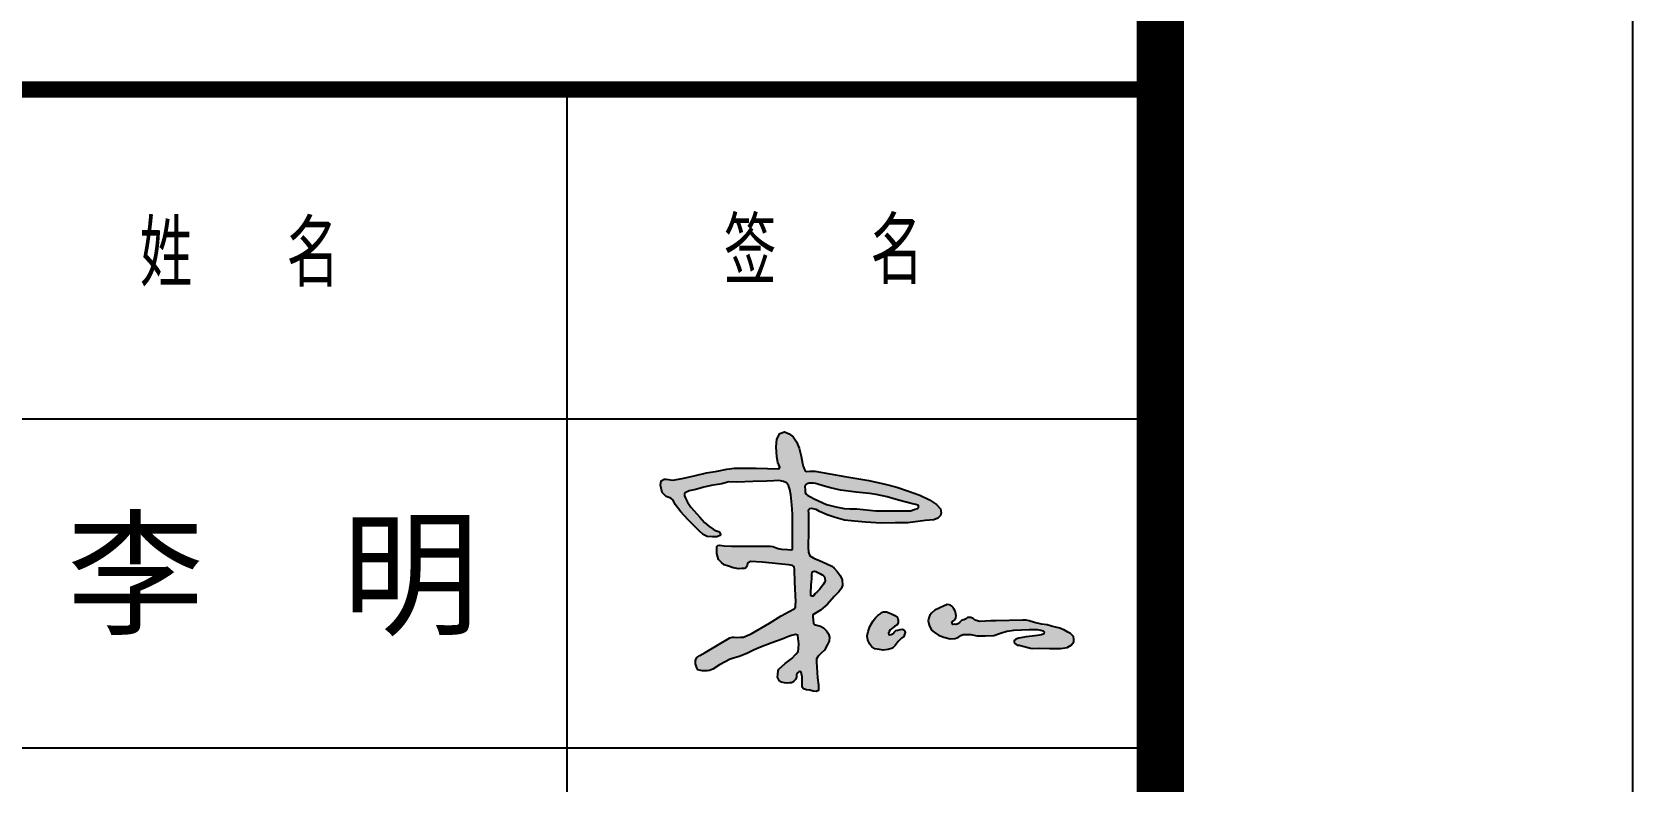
# Model space of a CAD drawing. Extents: x -21908402 to 2288787, y 79687 to 5079726.
# Drawn here: x 2285400 to 2288787, y 570644 to 572230 of the extents above; entities that cross this region are included whole.
import ezdxf

# ---------------------------------------------------------------- set-up
doc = ezdxf.new("R2010")
doc.units = 0
doc.header["$LTSCALE"] = 1000
doc.layers.get('0').update_dxf_attribs({"linetype": 'CONTINUOUS'})
for name, color, linetype in [('PUB_TEXT', 7, 'CONTINUOUS'), ('PUB_TITLE', 4, 'CONTINUOUS'), ('签名', 255, 'CONTINUOUS')]:
    doc.layers.add(name, color=color, linetype=linetype)
doc.styles.add('-黑体', font='simhei.ttf', dxfattribs={"width": 0.8})
doc.styles.add('TQ', font='txt.shx', dxfattribs={"width": 0.8, "bigfont": 'hztxt.shx'})

# ---------------------------------------------------------------- blocks, each defined once
blk = doc.blocks.new('TKL')
h = blk.add_hatch(color=7)
h.paths.add_polyline_path([(2305507.9, 476663.5), (2305505.7, 476675.4), (2305507.5, 476682.3), (2305513.3, 476687.3), (2305526.2, 476690.3), (2305553.2, 476683), (2305574.4, 476671.5), (2305620.1, 476650.7), (2305669, 476635.2), (2305725.1, 476618.6), (2305786.4, 476613.4), (2305853, 476606.1), (2305947.5, 476600.9), (2306032.8, 476601.9), (2306110.7, 476603), (2306214.7, 476616.1), (2306268.2, 476621), (2306292, 476630.9), (2306308.4, 476646.5), (2306312.6, 476663.7), (2306307.6, 476686.7), (2306283.8, 476714.6), (2306241.1, 476743.3), (2306183.9, 476771.3), (2306113.7, 476795.9), (2306043.6, 476819.2), (2305973.5, 476836.7), (2305872.7, 476858.9), (2305728.6, 476884.9), (2305545.5, 476916.3), (2305517.1, 476917.5), (2305498, 476914.6), (2305487.1, 476918), (2305481.4, 476930.3), (2305475.6, 476947.5), (2305471.5, 476963.9), (2305462.5, 477006.7), (2305450.9, 477055.9), (2305435.3, 477094.5), (2305414.8, 477125.7), (2305390.9, 477143.8), (2305361.3, 477155.3), (2305334.2, 477146.3), (2305314.5, 477111), (2305312, 477064.1), (2305314.6, 477002.9), (2305321.1, 476969.1), (2305333.5, 476940.5), (2305326.7, 476931.2), (2305258.3, 476933.1), (2305189.9, 476934), (2305058.4, 476935.7), (2305012.1, 476929.3), (2304952.1, 476917.3), (2304888.3, 476906.2), (2304812.5, 476887.7), (2304740.4, 476872.9), (2304683, 476862.8), (2304643.3, 476868.3), (2304631.3, 476868.3), (2304613.7, 476858.2), (2304608.2, 476830.5), (2304619.4, 476786.7), (2304643.4, 476763.6), (2304671.1, 476751.6), (2304685, 476740.5), (2304698.9, 476714.7), (2304733.1, 476669.4), (2304774.7, 476622.3), (2304844.4, 476553.1), (2304868.5, 476531.2), (2304891.9, 476520.2), (2304925.6, 476517.3), (2304951.9, 476517.3), (2304974.5, 476526.8), (2304974.1, 476529.9), (2304973.7, 476532), (2304972.1, 476537.6), (2304968.4, 476544), (2304960.2, 476549.5), (2304942.8, 476555.9), (2304927.7, 476565), (2304901.9, 476582.2), (2304875.1, 476605.2), (2304847.4, 476636.6), (2304814.1, 476675.4), (2304793.7, 476698.5), (2304773.6, 476727.3), (2304760.8, 476753), (2304755.1, 476766.9), (2304755.1, 476778.2), (2304759.6, 476785), (2304783.5, 476797.4), (2304823, 476804.7), (2304872.9, 476819.2), (2304916.5, 476828.6), (2304982, 476840), (2305024.6, 476851.4), (2305070.6, 476849.3), (2305120.5, 476852.4), (2305169.3, 476853.4), (2305254.5, 476856.5), (2305296.1, 476858.6), (2305327.3, 476860.7), (2305355.4, 476854.4), (2305374.1, 476845.1), (2305385.5, 476828.5), (2305393.8, 476804.6), (2305400, 476773.5), (2305405.2, 476711.2), (2305409.4, 476655.1), (2305409.9, 476476.6), (2305409.3, 476443.6), (2305401.8, 476437.9), (2305380.4, 476440.7), (2305344, 476443.1), (2305323.2, 476445.9), (2305300.6, 476454), (2305291.4, 476459.8), (2305275.1, 476461.9), (2305187.7, 476461.9), (2305110.8, 476460.8), (2305040.3, 476460.2), (2304995.2, 476463.7), (2304967.4, 476466.6), (2304956.5, 476465.4), (2304950.7, 476459.6), (2304950.1, 476439.4), (2304950.7, 476416.3), (2304956.5, 476394.4), (2304961.7, 476379.9), (2304978.4, 476362.6), (2304996.4, 476348.1), (2305021.2, 476338.9), (2305050.1, 476328.5), (2305084.8, 476323.4), (2305101.8, 476324.7), (2305116.3, 476326), (2305124.3, 476327.9), (2305130.5, 476334.6), (2305134.6, 476346.2), (2305137.4, 476354.2), (2305141.3, 476360.1), (2305156, 476367.7), (2305225.3, 476364), (2305385.7, 476347.5), (2305400.2, 476346.4), (2305411, 476343.5), (2305420.5, 476335.2), (2305423, 476318.5), (2305424.1, 476242.8), (2305429.7, 476122.8), (2305429.3, 476104.9), (2305427.7, 476089.4), (2305419.4, 476080.6), (2305389.8, 476064.2), (2305341.3, 476037.9), (2305269.7, 475993.6), (2305159.2, 475928.4), (2305134.4, 475917.2), (2305113.5, 475908.2), (2305094.2, 475907.5), (2305073, 475906.9), (2305055.6, 475908.5), (2305044, 475907.2), (2305030.4, 475903.1), (2304879.1, 475814.6), (2304847.3, 475797.1), (2304830.3, 475784.3), (2304822.1, 475766.3), (2304822.1, 475746.2), (2304830.3, 475722.1), (2304836.5, 475710.3), (2304862.2, 475704.1), (2304893, 475703.1), (2304905.9, 475705.1), (2304927.1, 475714.1), (2304966.6, 475740.1), (2305031.4, 475773.5), (2305085.6, 475791.6), (2305132.5, 475808), (2305172.8, 475828.5), (2305215.5, 475847.4), (2305285.5, 475873.6), (2305348, 475895), (2305386.6, 475913), (2305404.7, 475917.2), (2305428.6, 475923.7), (2305442.5, 475919.6), (2305445, 475899.1), (2305449.1, 475867.9), (2305446.6, 475840), (2305444.2, 475821.9), (2305431, 475804.6), (2305405.5, 475779.2), (2305366.1, 475747.2), (2305328, 475713.5), (2305323, 475704.3), (2305321.1, 475682), (2305318.4, 475664.1), (2305328.9, 475644), (2305344, 475634), (2305362.3, 475630.3), (2305377.9, 475628), (2305391.6, 475629.9), (2305403.5, 475631.2), (2305415.8, 475635.8), (2305423.1, 475644.5), (2305429.1, 475650.9), (2305433.7, 475664.1), (2305433.7, 475671.9), (2305435, 475680.6), (2305437.8, 475688.4), (2305445.6, 475695.2), (2305449.2, 475697.5), (2305455.6, 475699.3), (2305462.9, 475695.7), (2305465.2, 475686.1), (2305468, 475667.8), (2305468.3, 475646.6), (2305468.9, 475617.4), (2305468.9, 475604.4), (2305476.1, 475594), (2305494.3, 475588.8), (2305514.4, 475586.2), (2305536.5, 475579.7), (2305554.1, 475577.8), (2305567.4, 475584), (2305567.4, 475615.5), (2305560.9, 475660.1), (2305556.3, 475757.5), (2305555.6, 475775.7), (2305565.9, 475792.5), (2305581.9, 475809.3), (2305603.9, 475828.3), (2305622.9, 475863.5), (2305632.4, 475884), (2305633.9, 475908.8), (2305628, 475928.5), (2305615.6, 475947.5), (2305597.7, 475963.9), (2305580.9, 475974.9), (2305563.6, 475978.4), (2305543.3, 475984.7), (2305537.5, 475992.8), (2305535.2, 476013), (2305533.5, 476030.9), (2305532.7, 476043), (2305580.6, 476072.2), (2305622.7, 476109.5), (2305662.8, 476156.1), (2305692, 476183.8), (2305706.7, 476205), (2305713.2, 476224.7), (2305711.8, 476256.4), (2305698.7, 476282), (2305680.4, 476306.1), (2305662.8, 476326.5), (2305649.7, 476340.4), (2305592.5, 476366), (2305539.9, 476388.2), (2305514.4, 476403), (2305507.4, 476425.1), (2305505.1, 476451.9), (2305507.9, 476553.9)])
h.paths.add_polyline_path([(2305542, 476748.5), (2305519.1, 476761.3), (2305503.6, 476769), (2305492.6, 476776.8), (2305487.1, 476786.4), (2305486.2, 476800.1), (2305485.8, 476827.5), (2305488.6, 476831.1), (2305491.2, 476835.3), (2305496.4, 476839.4), (2305504.4, 476842), (2305512.1, 476843.6), (2305525.6, 476844.3), (2305536.3, 476843.9), (2305549.1, 476842), (2305563.1, 476837.5), (2305596.4, 476827.4), (2305641.7, 476814.4), (2305700.8, 476801.5), (2305797.4, 476789.3), (2305878.4, 476781), (2305917.9, 476774.8), (2305984.4, 476761.3), (2306053, 476739.5), (2306137.9, 476717.8), (2306158.2, 476714.1), (2306168.8, 476710.9), (2306174.1, 476707.6), (2306175.3, 476702.4), (2306175.7, 476697.9), (2306169.6, 476690.2), (2306154.7, 476685.8), (2306125.9, 476675.1), (2306086.4, 476674.6), (2306030.3, 476675.7), (2305976.5, 476675.7), (2305915.8, 476674.6), (2305799.8, 476687.5), (2305758.9, 476687.5), (2305723.8, 476689.8), (2305672.4, 476699.2), (2305617.5, 476713.2)], flags=16)
h.paths.add_polyline_path([(2305536.4, 476307.3), (2305542.8, 476308.4), (2305552.1, 476307.3), (2305579.4, 476292), (2305590.4, 476287.4), (2305597.7, 476281.5), (2305603.6, 476274.2), (2305606.4, 476265), (2305607.7, 476250.9), (2305604.5, 476240.8), (2305598.6, 476230.3), (2305588.1, 476216.6), (2305573.4, 476197.4), (2305559.3, 476183.2), (2305546.5, 476170.5), (2305538.7, 476160.9), (2305533.3, 476157.6), (2305527.1, 476157.9), (2305524.2, 476159.7), (2305521.5, 476164.9), (2305521.3, 476175.7), (2305524.3, 476221.8), (2305525.5, 476249), (2305526.7, 476261.2), (2305528.1, 476269.9), (2305528.2, 476288.2), (2305529.2, 476301), (2305531.4, 476305.5)], flags=16)
h = blk.add_hatch(color=7)
h.paths.add_polyline_path([(2306071.2, 475901.2), (2306085.6, 475912), (2306090.7, 475923.3), (2306093.8, 475937.2), (2306092.8, 475945.9), (2306086.6, 475953.1), (2306078.4, 475956.7), (2306064.5, 475955.2), (2306050.1, 475951.6), (2306037.3, 475949.5), (2306028.5, 475940.3), (2306020.3, 475929.5), (2306009.5, 475923.8), (2306000.2, 475921.8), (2305994.1, 475924.9), (2305992, 475932.6), (2305996.1, 475941.8), (2306003.8, 475952.1), (2306029.6, 475973.3), (2306043.4, 475981), (2306052.4, 475994.2), (2306052, 476011.2), (2306049.9, 476022.2), (2306046.3, 476029.5), (2306032.1, 476039.7), (2306015.4, 476047.8), (2305996.3, 476055.9), (2305980.4, 476062.4), (2305962.1, 476062.4), (2305950.3, 476057), (2305939.6, 476048.7), (2305928.8, 476038.9), (2305913.4, 476026.1), (2305899, 476007.6), (2305879.9, 475973.7), (2305870.2, 475943.2), (2305864, 475916.5), (2305867.1, 475890.3), (2305879.4, 475865.7), (2305891.8, 475850.3), (2305910.8, 475837.9), (2305937.5, 475832.3), (2305960.7, 475829.2), (2305991, 475832.8), (2306016.7, 475841.5), (2306033.7, 475858), (2306050.6, 475881.1)])
h.paths.add_polyline_path([(2307033, 475963.1), (2307006.7, 475968.2), (2306982.5, 475974), (2306955.5, 475982.8), (2306920.4, 475987.9), (2306879.5, 475998.1), (2306847.3, 476007.6), (2306827.6, 476010.5), (2306808.6, 476010.5), (2306643.9, 476006.6), (2306614.6, 476006.6), (2306581.7, 476004.6), (2306546.7, 476004.1), (2306525.6, 476008.7), (2306515.3, 476012.8), (2306506.6, 476020.5), (2306493.2, 476026.7), (2306473.1, 476027.2), (2306463.8, 476020), (2306450.5, 476014.3), (2306436.1, 476008.7), (2306424.8, 475998.9), (2306413.2, 475988.7), (2306402, 475985.1), (2306393.6, 475986.2), (2306383.6, 475985.9), (2306378.6, 475992.5), (2306378, 475999.6), (2306382.1, 476005.2), (2306389.2, 476009.5), (2306394.3, 476014.1), (2306401.5, 476026.3), (2306402.5, 476038.5), (2306401.9, 476047.5), (2306400.2, 476061), (2306396.1, 476070), (2306389.6, 476080.3), (2306385.1, 476089), (2306377.1, 476097), (2306369.7, 476101.8), (2306361.3, 476104.7), (2306349.8, 476106.6), (2306345, 476105), (2306340.4, 476102.7), (2306334.9, 476100.8), (2306299.8, 476084.7), (2306273.5, 476071.6), (2306254.5, 476054.1), (2306243.6, 476041.7), (2306237, 476026.3), (2306234.1, 476008.1), (2306239.2, 475981.1), (2306253.8, 475951.1), (2306269.9, 475938), (2306296.9, 475920.5), (2306329.1, 475908.8), (2306367.1, 475898.5), (2306397.8, 475900), (2306418.3, 475908), (2306432.1, 475918.3), (2306445.3, 475924.8), (2306457, 475924.8), (2306492.8, 475923.4), (2306531.8, 475916.1), (2306580.3, 475915.2), (2306631.1, 475918.8), (2306672, 475931.5), (2306710.6, 475944.3), (2306753.8, 475950.2), (2306799.4, 475952.5), (2306846.1, 475953.7), (2306895.2, 475954.5), (2306917.8, 475951.6), (2306932.2, 475947), (2306938, 475941.2), (2306935.2, 475927.4), (2306920.5, 475921.3), (2306896.9, 475918.5), (2306865.2, 475914), (2306827.4, 475909.6), (2306783.1, 475902.5), (2306771.2, 475898.5), (2306763.8, 475894.4), (2306754.9, 475886.8), (2306755.6, 475878.7), (2306758.4, 475872.6), (2306764.8, 475865.2), (2306772.9, 475859.9), (2306784.9, 475858.6), (2306854.8, 475841.4), (2306869.3, 475839.7), (2306908, 475840.4), (2306970.1, 475838.2), (2307035.9, 475838.2), (2307077.6, 475845.5), (2307102.4, 475859.4), (2307117, 475879.1), (2307118.5, 475896.6), (2307114.8, 475911.9), (2307097.3, 475930.2), (2307082, 475939), (2307061.5, 475950.6)])
for points in [[(2304974.5, 476526.8), (2304951.9, 476517.3), (2304925.6, 476517.3), (2304891.9, 476520.2), (2304868.5, 476531.2), (2304844.4, 476553.1), (2304774.7, 476622.3), (2304733.1, 476669.4), (2304698.9, 476714.7), (2304685, 476740.5), (2304671.1, 476751.6), (2304643.4, 476763.6), (2304619.4, 476786.7), (2304608.2, 476830.5), (2304613.7, 476858.2), (2304631.3, 476868.3), (2304643.3, 476868.3), (2304683, 476862.8), (2304740.4, 476872.9), (2304812.5, 476887.7), (2304888.3, 476906.2), (2304952.1, 476917.3), (2305012.1, 476929.3), (2305058.4, 476935.7), (2305189.9, 476934), (2305258.3, 476933.1), (2305326.7, 476931.2), (2305333.5, 476940.5), (2305321.1, 476969.1), (2305314.6, 477002.9), (2305312, 477064.1), (2305314.5, 477111), (2305334.2, 477146.3), (2305361.3, 477155.3), (2305390.9, 477143.8), (2305414.8, 477125.7), (2305435.3, 477094.5), (2305450.9, 477055.9), (2305462.5, 477006.7), (2305471.5, 476963.9), (2305475.6, 476947.5), (2305481.4, 476930.3), (2305487.1, 476918), (2305498, 476914.6), (2305517.1, 476917.5), (2305545.5, 476916.3), (2305728.6, 476884.9), (2305872.7, 476858.9), (2305973.5, 476836.7), (2306043.6, 476819.2), (2306113.7, 476795.9), (2306183.9, 476771.3), (2306241.1, 476743.3), (2306283.8, 476714.6), (2306307.6, 476686.7), (2306312.6, 476663.7), (2306308.4, 476646.5), (2306292, 476630.9), (2306268.2, 476621), (2306214.7, 476616.1), (2306110.7, 476603), (2306032.8, 476601.9), (2305947.5, 476600.9), (2305853, 476606.1), (2305786.4, 476613.4), (2305725.1, 476618.6), (2305669, 476635.2), (2305620.1, 476650.7), (2305574.4, 476671.5), (2305553.2, 476683), (2305526.2, 476690.3), (2305513.3, 476687.3), (2305507.5, 476682.3), (2305505.7, 476675.4), (2305507.9, 476663.5), (2305507.9, 476553.9), (2305505.1, 476451.9), (2305507.4, 476425.1), (2305514.4, 476403), (2305539.9, 476388.2), (2305592.5, 476366), (2305649.7, 476340.4), (2305662.8, 476326.5), (2305680.4, 476306.1), (2305698.7, 476282), (2305711.8, 476256.4), (2305713.2, 476224.7), (2305706.7, 476205), (2305692, 476183.8), (2305662.8, 476156.1), (2305622.7, 476109.5), (2305580.6, 476072.2), (2305532.7, 476043), (2305533.5, 476030.9), (2305535.2, 476013), (2305537.5, 475992.8), (2305543.3, 475984.7), (2305563.6, 475978.4), (2305580.9, 475974.9), (2305597.7, 475963.9), (2305615.6, 475947.5), (2305628, 475928.5), (2305633.9, 475908.8), (2305632.4, 475884), (2305622.9, 475863.5), (2305603.9, 475828.3), (2305581.9, 475809.3), (2305565.9, 475792.5), (2305555.6, 475775.7), (2305556.3, 475757.5), (2305560.9, 475660.1), (2305567.4, 475615.5), (2305567.4, 475584), (2305554.1, 475577.8), (2305536.5, 475579.7), (2305514.4, 475586.2), (2305494.3, 475588.8), (2305476.1, 475594), (2305468.9, 475604.4), (2305468.9, 475617.4), (2305468.3, 475646.6), (2305468, 475667.8), (2305465.2, 475686.1), (2305462.9, 475695.7), (2305455.6, 475699.3), (2305449.2, 475697.5), (2305445.6, 475695.2), (2305437.8, 475688.4), (2305435, 475680.6), (2305433.7, 475671.9), (2305433.7, 475664.1), (2305429.1, 475650.9), (2305423.1, 475644.5), (2305415.8, 475635.8), (2305403.5, 475631.2), (2305391.6, 475629.9), (2305377.9, 475628), (2305362.3, 475630.3), (2305344, 475634), (2305328.9, 475644), (2305318.4, 475664.1), (2305321.1, 475682), (2305323, 475704.3), (2305328, 475713.5), (2305366.1, 475747.2), (2305405.5, 475779.2), (2305431, 475804.6), (2305444.2, 475821.9), (2305446.6, 475840), (2305449.1, 475867.9), (2305445, 475899.1), (2305442.5, 475919.6), (2305428.6, 475923.7), (2305404.7, 475917.2), (2305386.6, 475913), (2305348, 475895), (2305285.5, 475873.6), (2305215.5, 475847.4), (2305172.8, 475828.5), (2305132.5, 475808), (2305085.6, 475791.6), (2305031.4, 475773.5), (2304966.6, 475740.1), (2304927.1, 475714.1), (2304905.9, 475705.1), (2304893, 475703.1), (2304862.2, 475704.1), (2304836.5, 475710.3), (2304830.3, 475722.1), (2304822.1, 475746.2), (2304822.1, 475766.3), (2304830.3, 475784.3), (2304847.3, 475797.1), (2304879.1, 475814.6), (2305030.4, 475903.1), (2305044, 475907.2), (2305055.6, 475908.5), (2305073, 475906.9), (2305094.2, 475907.5), (2305113.5, 475908.2), (2305134.4, 475917.2), (2305159.2, 475928.4), (2305269.7, 475993.6), (2305341.3, 476037.9), (2305389.8, 476064.2), (2305419.4, 476080.6), (2305427.7, 476089.4), (2305429.3, 476104.9), (2305429.7, 476122.8), (2305424.1, 476242.8), (2305423, 476318.5), (2305420.5, 476335.2), (2305411, 476343.5), (2305400.2, 476346.4), (2305385.7, 476347.5), (2305225.3, 476364), (2305156, 476367.7), (2305141.3, 476360.1), (2305137.4, 476354.2), (2305134.6, 476346.2), (2305130.5, 476334.6), (2305124.3, 476327.9), (2305116.3, 476326), (2305101.8, 476324.7), (2305084.8, 476323.4), (2305050.1, 476328.5), (2305021.2, 476338.9), (2304996.4, 476348.1), (2304978.4, 476362.6), (2304961.7, 476379.9), (2304956.5, 476394.4), (2304950.7, 476416.3), (2304950.1, 476439.4), (2304950.7, 476459.6), (2304956.5, 476465.4), (2304967.4, 476466.6), (2304995.2, 476463.7), (2305040.3, 476460.2), (2305110.8, 476460.8), (2305187.7, 476461.9), (2305275.1, 476461.9), (2305291.4, 476459.8), (2305300.6, 476454), (2305323.2, 476445.9), (2305344, 476443.1), (2305380.4, 476440.7), (2305401.8, 476437.9), (2305409.3, 476443.6), (2305409.9, 476476.6), (2305409.4, 476655.1), (2305405.2, 476711.2), (2305400, 476773.5), (2305393.8, 476804.6), (2305385.5, 476828.5), (2305374.1, 476845.1), (2305355.4, 476854.4), (2305327.3, 476860.7), (2305296.1, 476858.6), (2305254.5, 476856.5), (2305169.3, 476853.4), (2305120.5, 476852.4), (2305070.6, 476849.3), (2305024.6, 476851.4), (2304982, 476840), (2304916.5, 476828.6), (2304872.9, 476819.2), (2304823, 476804.7), (2304783.5, 476797.4), (2304759.6, 476785), (2304755.1, 476778.2), (2304755.1, 476766.9), (2304760.8, 476753), (2304773.6, 476727.3), (2304793.7, 476698.5), (2304814.1, 476675.4), (2304847.4, 476636.6), (2304875.1, 476605.2), (2304901.9, 476582.2), (2304927.7, 476565), (2304942.8, 476555.9), (2304960.2, 476549.5), (2304968.4, 476544), (2304972.1, 476537.6), (2304973.7, 476532), (2304974.1, 476529.9)], [(2305485.8, 476827.5), (2305486.2, 476800.1), (2305487.1, 476786.4), (2305492.6, 476776.8), (2305503.6, 476769), (2305519.1, 476761.3), (2305542, 476748.5), (2305617.5, 476713.2), (2305672.4, 476699.2), (2305723.8, 476689.8), (2305758.9, 476687.5), (2305799.8, 476687.5), (2305915.8, 476674.6), (2305976.5, 476675.7), (2306030.3, 476675.7), (2306086.4, 476674.6), (2306125.9, 476675.1), (2306154.7, 476685.8), (2306169.6, 476690.2), (2306175.7, 476697.9), (2306175.3, 476702.4), (2306174.1, 476707.6), (2306168.8, 476710.9), (2306158.2, 476714.1), (2306137.9, 476717.8), (2306053, 476739.5), (2305984.4, 476761.3), (2305917.9, 476774.8), (2305878.4, 476781), (2305797.4, 476789.3), (2305700.8, 476801.5), (2305641.7, 476814.4), (2305596.4, 476827.4), (2305563.1, 476837.5), (2305549.1, 476842), (2305536.3, 476843.9), (2305525.6, 476844.3), (2305512.1, 476843.6), (2305504.4, 476842), (2305496.4, 476839.4), (2305491.2, 476835.3), (2305488.6, 476831.1)], [(2305528.1, 476269.9), (2305528.2, 476288.2), (2305529.2, 476301), (2305531.4, 476305.5), (2305536.4, 476307.3), (2305542.8, 476308.4), (2305552.1, 476307.3), (2305579.4, 476292), (2305590.4, 476287.4), (2305597.7, 476281.5), (2305603.6, 476274.2), (2305606.4, 476265), (2305607.7, 476250.9), (2305604.5, 476240.8), (2305598.6, 476230.3), (2305588.1, 476216.6), (2305573.4, 476197.4), (2305559.3, 476183.2), (2305546.5, 476170.5), (2305538.7, 476160.9), (2305533.3, 476157.6), (2305527.1, 476157.9), (2305524.2, 476159.7), (2305521.5, 476164.9), (2305521.3, 476175.7), (2305524.3, 476221.8), (2305525.5, 476249), (2305526.7, 476261.2)], [(2305950.3, 476057), (2305962.1, 476062.4), (2305980.4, 476062.4), (2305996.3, 476055.9), (2306015.4, 476047.8), (2306032.1, 476039.7), (2306046.3, 476029.5), (2306049.9, 476022.2), (2306052, 476011.2), (2306052.4, 475994.2), (2306043.4, 475981), (2306029.6, 475973.3), (2306003.8, 475952.1), (2305996.1, 475941.8), (2305992, 475932.6), (2305994.1, 475924.9), (2306000.2, 475921.8), (2306009.5, 475923.8), (2306020.3, 475929.5), (2306028.5, 475940.3), (2306037.3, 475949.5), (2306050.1, 475951.6), (2306064.5, 475955.2), (2306078.4, 475956.7), (2306086.6, 475953.1), (2306092.8, 475945.9), (2306093.8, 475937.2), (2306090.7, 475923.3), (2306085.6, 475912), (2306071.2, 475901.2), (2306050.6, 475881.1), (2306033.7, 475858), (2306016.7, 475841.5), (2305991, 475832.8), (2305960.7, 475829.2), (2305937.5, 475832.3), (2305910.8, 475837.9), (2305891.8, 475850.3), (2305879.4, 475865.7), (2305867.1, 475890.3), (2305864, 475916.5), (2305870.2, 475943.2), (2305879.9, 475973.7), (2305899, 476007.6), (2305913.4, 476026.1), (2305928.8, 476038.9), (2305939.6, 476048.7)], [(2306334.9, 476100.8), (2306299.8, 476084.7), (2306273.5, 476071.6), (2306254.5, 476054.1), (2306243.6, 476041.7), (2306237, 476026.3), (2306234.1, 476008.1), (2306239.2, 475981.1), (2306253.8, 475951.1), (2306269.9, 475938), (2306296.9, 475920.5), (2306329.1, 475908.8), (2306367.1, 475898.5), (2306397.8, 475900), (2306418.3, 475908), (2306432.1, 475918.3), (2306445.3, 475924.8), (2306457, 475924.8), (2306492.8, 475923.4), (2306531.8, 475916.1), (2306580.3, 475915.2), (2306631.1, 475918.8), (2306672, 475931.5), (2306710.6, 475944.3), (2306753.8, 475950.2), (2306799.4, 475952.5), (2306846.1, 475953.7), (2306895.2, 475954.5), (2306917.8, 475951.6), (2306932.2, 475947), (2306938, 475941.2), (2306935.2, 475927.4), (2306920.5, 475921.3), (2306896.9, 475918.5), (2306865.2, 475914), (2306827.4, 475909.6), (2306783.1, 475902.5), (2306771.2, 475898.5), (2306763.8, 475894.4), (2306754.9, 475886.8), (2306755.6, 475878.7), (2306758.4, 475872.6), (2306764.8, 475865.2), (2306772.9, 475859.9), (2306784.9, 475858.6), (2306854.8, 475841.4), (2306869.3, 475839.7), (2306908, 475840.4), (2306970.1, 475838.2), (2307035.9, 475838.2), (2307077.6, 475845.5), (2307102.4, 475859.4), (2307117, 475879.1), (2307118.5, 475896.6), (2307114.8, 475911.9), (2307097.3, 475930.2), (2307082, 475939), (2307061.5, 475950.6), (2307033, 475963.1), (2307006.7, 475968.2), (2306982.5, 475974), (2306955.5, 475982.8), (2306920.4, 475987.9), (2306879.5, 475998.1), (2306847.3, 476007.6), (2306827.6, 476010.5), (2306808.6, 476010.5), (2306643.9, 476006.6), (2306614.6, 476006.6), (2306581.7, 476004.6), (2306546.7, 476004.1), (2306525.6, 476008.7), (2306515.3, 476012.8), (2306506.6, 476020.5), (2306493.2, 476026.7), (2306473.1, 476027.2), (2306463.8, 476020), (2306450.5, 476014.3), (2306436.1, 476008.7), (2306424.8, 475998.9), (2306413.2, 475988.7), (2306402, 475985.1), (2306393.6, 475986.2), (2306383.6, 475985.9), (2306378.6, 475992.5), (2306378, 475999.6), (2306382.1, 476005.2), (2306389.2, 476009.5), (2306394.3, 476014.1), (2306401.5, 476026.3), (2306402.5, 476038.5), (2306401.9, 476047.5), (2306400.2, 476061), (2306396.1, 476070), (2306389.6, 476080.3), (2306385.1, 476089), (2306377.1, 476097), (2306369.7, 476101.8), (2306361.3, 476104.7), (2306349.8, 476106.6), (2306345, 476105), (2306340.4, 476102.7)]]:
    blk.add_lwpolyline(points, close=True)
at = {"layer": 'PUB_TITLE', "color": 4}
for p, q in [((2304042.7, 465234.8), (2304042.7, 479234.8)), ((2296642.7, 477234.8), (2307642.7, 477234.8)), ((2296642.7, 475234.8), (2307642.7, 475234.8))]:
    blk.add_line(p, q, dxfattribs=at)
at = {"layer": 'PUB_TITLE', "color": 4, "const_width": 100}
blk.add_lwpolyline([(2296642.7, 479234.8), (2307642.7, 479234.8)], dxfattribs=at)
at = {"layer": 'PUB_TEXT', "color": 2, "char_height": 400, "width": 3359.661, "attachment_point": 1, "style": 'TQ'}
for s, insert in [('姓  名', (2301448.6, 478437.9)), ('签  名', (2304992.8, 478454.1))]:
    blk.add_mtext(s, dxfattribs=dict(at, insert=insert))
at = {"layer": '签名', "linetype": 'CONTINUOUS', "style": '-黑体'}
blk.add_text('李  明', height=612, dxfattribs=at).set_placement((2301006.5, 475985.8))

msp = doc.modelspace()

# ---------------------------------------------------------------- linework, layer by layer
at = {"layer": 'PUB_TITLE'}
msp.add_lwpolyline([(2229386.8, 554887.5), (2288786.8, 554887.5), (2288786.8, 596887.5), (2229386.8, 596887.5)], close=True, dxfattribs=at)
at = {"layer": 'PUB_TITLE', "const_width": 100}
msp.add_lwpolyline([(2231886.8, 555887.5), (2287786.8, 555887.5), (2287786.8, 595887.5), (2231886.8, 595887.5)], close=True, dxfattribs=at)

# ---------------------------------------------------------------- block references
at = {"xscale": 0.3486162097542547, "yscale": 0.3486162097497072, "zscale": 0.34861620975}
msp.add_blockref('TKL', (1483305.2, 405038.9), dxfattribs=at)

doc.saveas('drawing.dxf')
